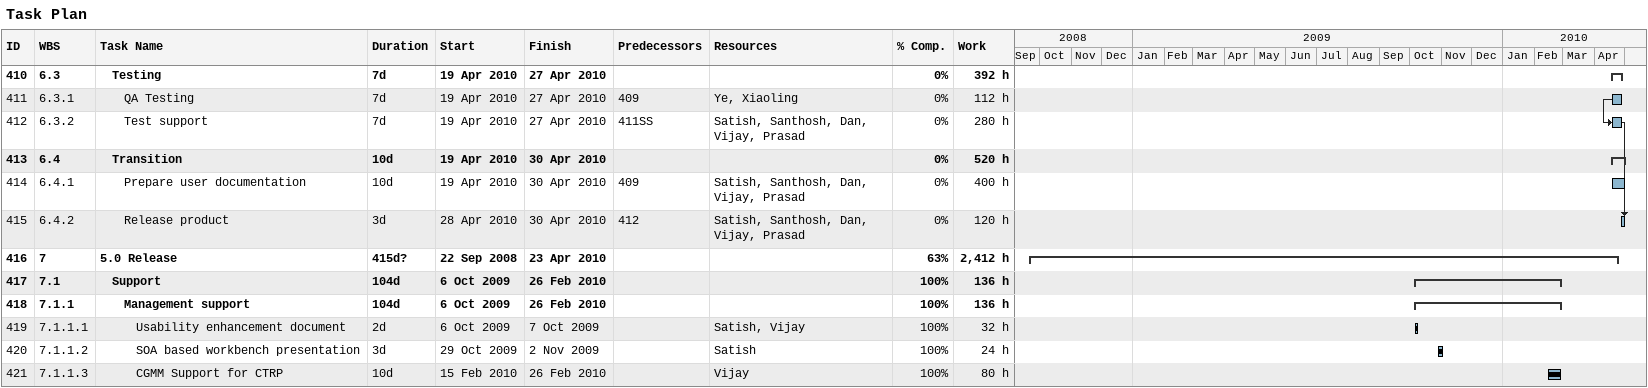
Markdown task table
Task Plan

| ID | WBS | Task | Duration | Start | Finish | Predecessors | Resources | % complete | Work (h) |
|---|---|---|---|---|---|---|---|---|---|
| 410 | 6.3 | **Testing** | 7d | 2010-04-19 | 2010-04-27 |  |  | 0 | 392 |
| 411 | 6.3.1 | QA Testing | 7d | 2010-04-19 | 2010-04-27 | 409 | Ye, Xiaoling | 0 | 112 |
| 412 | 6.3.2 | Test support | 7d | 2010-04-19 | 2010-04-27 | 411SS | Satish, Santhosh, Dan, Vijay, Prasad | 0 | 280 |
| 413 | 6.4 | **Transition** | 10d | 2010-04-19 | 2010-04-30 |  |  | 0 | 520 |
| 414 | 6.4.1 | Prepare user documentation | 10d | 2010-04-19 | 2010-04-30 | 409 | Satish, Santhosh, Dan, Vijay, Prasad | 0 | 400 |
| 415 | 6.4.2 | Release product | 3d | 2010-04-28 | 2010-04-30 | 412 | Satish, Santhosh, Dan, Vijay, Prasad | 0 | 120 |
| 416 | 7 | **5.0 Release** | 415d? | 2008-09-22 | 2010-04-23 |  |  | 63 | 2412 |
| 417 | 7.1 | **Support** | 104d | 2009-10-06 | 2010-02-26 |  |  | 100 | 136 |
| 418 | 7.1.1 | **Management support** | 104d | 2009-10-06 | 2010-02-26 |  |  | 100 | 136 |
| 419 | 7.1.1.1 | Usability enhancement document | 2d | 2009-10-06 | 2009-10-07 |  | Satish, Vijay | 100 | 32 |
| 420 | 7.1.1.2 | SOA based workbench presentation | 3d | 2009-10-29 | 2009-11-02 |  | Satish | 100 | 24 |
| 421 | 7.1.1.3 | CGMM Support for CTRP | 10d | 2010-02-15 | 2010-02-26 |  | Vijay | 100 | 80 |
